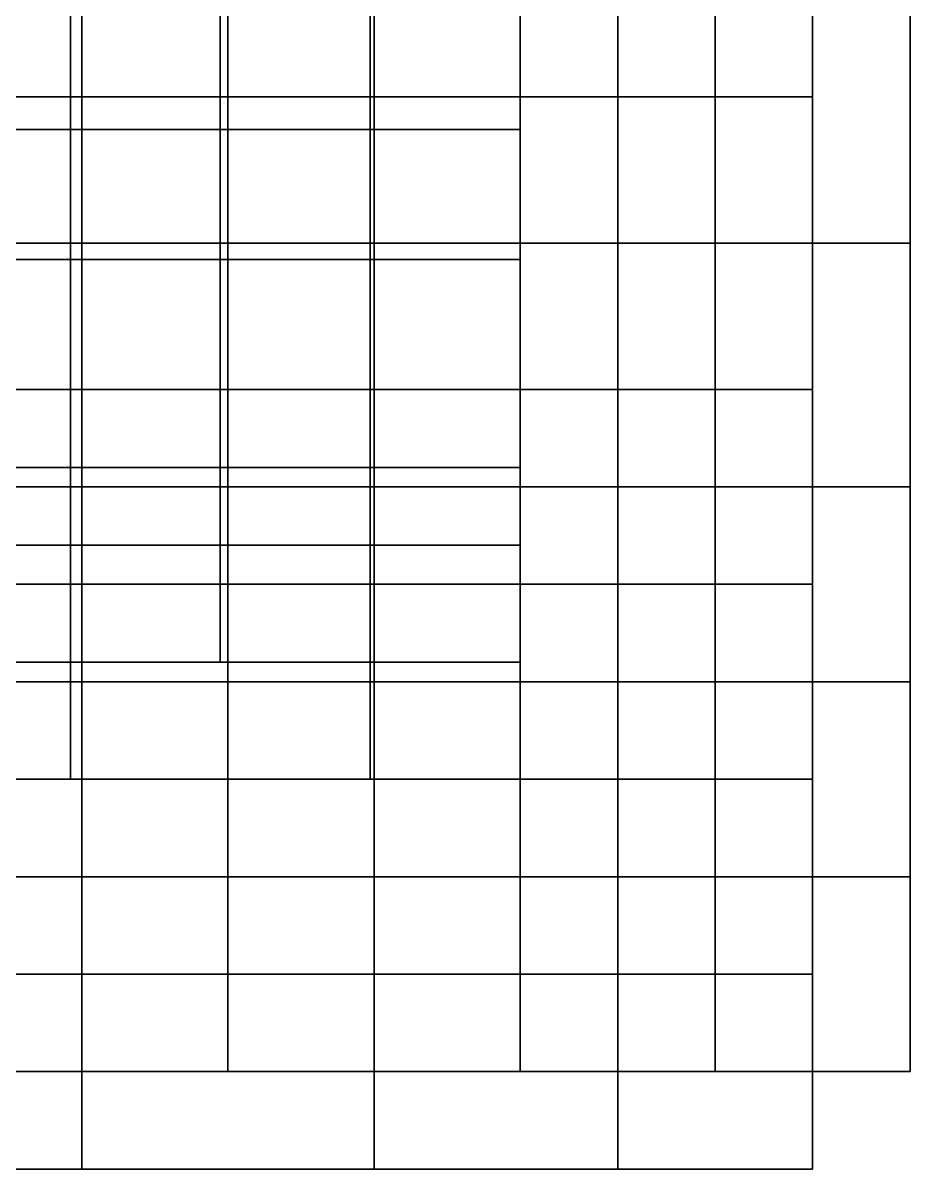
# Model space of a CAD drawing. Extents: x -2.5 to 67.5, y -27.5 to 12.5.
# Drawn here: x 61.81 to 67.5, y -5 to 2.35 of the extents above; entities that cross this region are included whole.
import ezdxf

# ---------------------------------------------------------------- set-up
doc = ezdxf.new("R2010")
doc.units = 0
for name, color, linetype in [('EC_M2', 16, 'CONTINUOUS'), ('M0', 13, 'CONTINUOUS'), ('M1', 11, 'CONTINUOUS')]:
    doc.layers.add(name, color=color, linetype=linetype)

msp = doc.modelspace()

# ---------------------------------------------------------------- linework, layer by layer
at = {"layer": 'EC_M2', "color": 182}
for p, q in [((65, 0.9375, 0.5), (65, 2.8125, 0.5)), ((65, 0.8335, 2.375), (65, 2.5, 2.375)), ((65, -0.625, 0.5), (65, 0.9375, 0.5)), ((65, -0.5, 2.375), (65, 0.8335, 2.375)), ((65, -1.75, 2.375), (65, -0.5, 2.375)), ((65, -1.875, 0.5), (65, -0.625, 0.5))]:
    msp.add_line(p, q, dxfattribs=at)
at = {"layer": 'M0', "color": 135}
for points in [[(60.313, 1.875), (60.313, 3.75), (62.188, 3.75), (62.188, 1.875)], [(60.313, 3.75, 1), (60.313, 1.875, 1), (62.188, 1.875, 1), (62.188, 3.75, 1)], [(62.188, 1.875), (62.188, 3.75), (62.188, 3.75, 1), (62.188, 1.875, 1)], [(62.188, 3.75), (62.188, 1.875), (62.188, 1.875, 1), (62.188, 3.75, 1)], [(62.188, 1.875), (62.188, 3.75), (64.063, 3.75), (64.063, 1.875)], [(62.188, 3.75, 1), (62.188, 1.875, 1), (64.063, 1.875, 1), (64.063, 3.75, 1)], [(64.063, 3.75), (64.063, 1.875), (64.063, 1.875, 1), (64.063, 3.75, 1)], [(64.063, 1.875), (64.063, 3.75), (65, 3.75), (65, 1.875)], [(64.063, 3.75, 1), (64.063, 1.875, 1), (65, 1.875, 1), (65, 3.75, 1)], [(64.063, 1.875), (64.063, 3.75), (64.063, 3.75, 1), (64.063, 1.875, 1)], [(65, 1.875), (65, 3.75), (65, 3.75, 1), (65, 1.875, 1)], [(65, 3.75), (65, 1.875), (65, 1.875, 1), (65, 3.75, 1)], [(65, 1.875), (65, 3.75), (65.625, 3.75), (65.625, 1.875)], [(65, 3.75, 1), (65, 1.875, 1), (65.625, 1.875, 1), (65.625, 3.75, 1)], [(65.625, 1.875), (65.625, 3.75), (65.625, 3.75, 1), (65.625, 1.875, 1)], [(65.625, 3.75), (65.625, 1.875), (65.625, 1.875, 1), (65.625, 3.75, 1)], [(65.625, 1.875), (65.625, 3.75), (66.875, 3.75), (66.875, 1.875)], [(65.625, 3.75, 1), (65.625, 1.875, 1), (66.875, 1.875, 1), (66.875, 3.75, 1)], [(66.875, 1.875), (66.875, 3.75), (66.875, 3.75, 1), (66.875, 1.875, 1)], [(63.125, 0.9375), (61.25, 0.9375), (61.25, 2.8125), (63.125, 2.8125)], [(61.25, 0.9375, 1), (63.125, 0.9375, 1), (63.125, 2.8125, 1), (61.25, 2.8125, 1)], [(63.125, 0.9375, 1), (63.125, 0.9375), (63.125, 2.8125), (63.125, 2.8125, 1)], [(63.125, 0.9375), (63.125, 0.9375, 1), (63.125, 2.8125, 1), (63.125, 2.8125)], [(65, 0.9375), (63.125, 0.9375), (63.125, 2.8125), (65, 2.8125)], [(63.125, 0.9375, 1), (65, 0.9375, 1), (65, 2.8125, 1), (63.125, 2.8125, 1)], [(65, 0.9375, 1), (65, 0.9375), (65, 2.8125), (65, 2.8125, 1)], [(65, 0.9375), (65, 0.9375, 1), (65, 2.8125, 1), (65, 2.8125)], [(66.25, 0.9375), (65, 0.9375), (65, 2.8125), (66.25, 2.8125)], [(65, 0.9375, 1), (66.25, 0.9375, 1), (66.25, 2.8125, 1), (65, 2.8125, 1)], [(66.25, 0.9375, 1), (66.25, 0.9375), (66.25, 2.8125), (66.25, 2.8125, 1)], [(66.25, 0.9375), (66.25, 0.9375, 1), (66.25, 2.8125, 1), (66.25, 2.8125)], [(67.5, 0.9375), (66.25, 0.9375), (66.25, 2.8125), (67.5, 2.8125)], [(66.25, 0.9375, 1), (67.5, 0.9375, 1), (67.5, 2.8125, 1), (66.25, 2.8125, 1)], [(67.5, 0.9375, 1), (67.5, 0.9375), (67.5, 2.8125), (67.5, 2.8125, 1)], [(60.313, 1.875), (60.313, 1.875, 1), (62.188, 1.875, 1), (62.188, 1.875)], [(60.313, 0), (60.313, 1.875), (62.188, 1.875), (62.188, 0)], [(60.313, 1.875, 1), (60.313, 0, 1), (62.188, 0, 1), (62.188, 1.875, 1)], [(60.313, 1.875, 1), (60.313, 1.875), (62.188, 1.875), (62.188, 1.875, 1)], [(62.188, 0), (62.188, 1.875), (62.188, 1.875, 1), (62.188, 0, 1)], [(62.188, 1.875), (62.188, 0), (62.188, 0, 1), (62.188, 1.875, 1)], [(62.188, 1.875), (62.188, 1.875, 1), (64.063, 1.875, 1), (64.063, 1.875)], [(62.188, 0), (62.188, 1.875), (64.063, 1.875), (64.063, 0)], [(62.188, 1.875, 1), (62.188, 0, 1), (64.063, 0, 1), (64.063, 1.875, 1)], [(62.188, 1.875, 1), (62.188, 1.875), (64.063, 1.875), (64.063, 1.875, 1)], [(64.063, 1.875), (64.063, 0), (64.063, 0, 1), (64.063, 1.875, 1)], [(64.063, 1.875), (64.063, 1.875, 1), (65, 1.875, 1), (65, 1.875)], [(64.063, 0), (64.063, 1.875), (65, 1.875), (65, 0)], [(64.063, 1.875, 1), (64.063, 0, 1), (65, 0, 1), (65, 1.875, 1)], [(64.063, 1.875, 1), (64.063, 1.875), (65, 1.875), (65, 1.875, 1)], [(64.063, 0), (64.063, 1.875), (64.063, 1.875, 1), (64.063, 0, 1)], [(65, 0), (65, 1.875), (65, 1.875, 1), (65, 0, 1)], [(65, 1.875), (65, 0), (65, 0, 1), (65, 1.875, 1)], [(65, 1.875), (65, 1.875, 1), (65.625, 1.875, 1), (65.625, 1.875)], [(65, 0), (65, 1.875), (65.625, 1.875), (65.625, 0)], [(65, 1.875, 1), (65, 0, 1), (65.625, 0, 1), (65.625, 1.875, 1)], [(65, 1.875, 1), (65, 1.875), (65.625, 1.875), (65.625, 1.875, 1)], [(65.625, 0), (65.625, 1.875), (65.625, 1.875, 1), (65.625, 0, 1)], [(65.625, 1.875), (65.625, 0), (65.625, 0, 1), (65.625, 1.875, 1)], [(65.625, 1.875), (65.625, 1.875, 1), (66.875, 1.875, 1), (66.875, 1.875)], [(65.625, 0), (65.625, 1.875), (66.875, 1.875), (66.875, 0)], [(65.625, 1.875, 1), (65.625, 0, 1), (66.875, 0, 1), (66.875, 1.875, 1)], [(65.625, 1.875, 1), (65.625, 1.875), (66.875, 1.875), (66.875, 1.875, 1)], [(66.875, 0), (66.875, 1.875), (66.875, 1.875, 1), (66.875, 0, 1)], [(63.125, 0.9375), (61.25, 0.9375), (61.25, 0.9375, 1), (63.125, 0.9375, 1)], [(63.125, -0.625), (61.25, -0.625), (61.25, 0.9375), (63.125, 0.9375)], [(61.25, -0.625, 1), (63.125, -0.625, 1), (63.125, 0.9375, 1), (61.25, 0.9375, 1)], [(61.25, 0.9375), (63.125, 0.9375), (63.125, 0.9375, 1), (61.25, 0.9375, 1)], [(63.125, -0.625, 1), (63.125, -0.625), (63.125, 0.9375), (63.125, 0.9375, 1)], [(65, 0.9375), (63.125, 0.9375), (63.125, 0.9375, 1), (65, 0.9375, 1)], [(63.125, -0.625), (63.125, -0.625, 1), (63.125, 0.9375, 1), (63.125, 0.9375)], [(65, -0.625), (63.125, -0.625), (63.125, 0.9375), (65, 0.9375)], [(63.125, -0.625, 1), (65, -0.625, 1), (65, 0.9375, 1), (63.125, 0.9375, 1)], [(63.125, 0.9375), (65, 0.9375), (65, 0.9375, 1), (63.125, 0.9375, 1)], [(65, -0.625, 1), (65, -0.625), (65, 0.9375), (65, 0.9375, 1)], [(66.25, 0.9375), (65, 0.9375), (65, 0.9375, 1), (66.25, 0.9375, 1)], [(65, -0.625), (65, -0.625, 1), (65, 0.9375, 1), (65, 0.9375)], [(66.25, -0.625), (65, -0.625), (65, 0.9375), (66.25, 0.9375)], [(65, -0.625, 1), (66.25, -0.625, 1), (66.25, 0.9375, 1), (65, 0.9375, 1)], [(65, 0.9375), (66.25, 0.9375), (66.25, 0.9375, 1), (65, 0.9375, 1)], [(66.25, -0.625, 1), (66.25, -0.625), (66.25, 0.9375), (66.25, 0.9375, 1)], [(67.5, 0.9375), (66.25, 0.9375), (66.25, 0.9375, 1), (67.5, 0.9375, 1)], [(66.25, -0.625), (66.25, -0.625, 1), (66.25, 0.9375, 1), (66.25, 0.9375)], [(67.5, -0.625), (66.25, -0.625), (66.25, 0.9375), (67.5, 0.9375)], [(66.25, -0.625, 1), (67.5, -0.625, 1), (67.5, 0.9375, 1), (66.25, 0.9375, 1)], [(66.25, 0.9375), (67.5, 0.9375), (67.5, 0.9375, 1), (66.25, 0.9375, 1)], [(67.5, -0.625, 1), (67.5, -0.625), (67.5, 0.9375), (67.5, 0.9375, 1)], [(60.313, 0), (60.313, 0, 1), (62.188, 0, 1), (62.188, 0)], [(60.313, -1.25), (60.313, 0), (62.188, 0), (62.188, -1.25)], [(60.313, 0, 1), (60.313, -1.25, 1), (62.188, -1.25, 1), (62.188, 0, 1)], [(60.313, 0, 1), (60.313, 0), (62.188, 0), (62.188, 0, 1)], [(62.188, -1.25), (62.188, 0), (62.188, 0, 1), (62.188, -1.25, 1)], [(62.188, 0), (62.188, -1.25), (62.188, -1.25, 1), (62.188, 0, 1)], [(62.188, 0), (62.188, 0, 1), (64.063, 0, 1), (64.063, 0)], [(62.188, -1.25), (62.188, 0), (64.063, 0), (64.063, -1.25)], [(62.188, 0, 1), (62.188, -1.25, 1), (64.063, -1.25, 1), (64.063, 0, 1)], [(62.188, 0, 1), (62.188, 0), (64.063, 0), (64.063, 0, 1)], [(64.063, 0), (64.063, -1.25), (64.063, -1.25, 1), (64.063, 0, 1)], [(64.063, 0), (64.063, 0, 1), (65, 0, 1), (65, 0)], [(64.063, -1.25), (64.063, 0), (65, 0), (65, -1.25)], [(64.063, 0, 1), (64.063, -1.25, 1), (65, -1.25, 1), (65, 0, 1)], [(64.063, 0, 1), (64.063, 0), (65, 0), (65, 0, 1)], [(64.063, -1.25), (64.063, 0), (64.063, 0, 1), (64.063, -1.25, 1)], [(65, -1.25), (65, 0), (65, 0, 1), (65, -1.25, 1)], [(65, 0), (65, -1.25), (65, -1.25, 1), (65, 0, 1)], [(65, 0), (65, 0, 1), (65.625, 0, 1), (65.625, 0)], [(65, -1.25), (65, 0), (65.625, 0), (65.625, -1.25)], [(65, 0, 1), (65, -1.25, 1), (65.625, -1.25, 1), (65.625, 0, 1)], [(65, 0, 1), (65, 0), (65.625, 0), (65.625, 0, 1)], [(65.625, -1.25), (65.625, 0), (65.625, 0, 1), (65.625, -1.25, 1)], [(65.625, 0), (65.625, -1.25), (65.625, -1.25, 1), (65.625, 0, 1)], [(65.625, 0), (65.625, 0, 1), (66.875, 0, 1), (66.875, 0)], [(65.625, -1.25), (65.625, 0), (66.875, 0), (66.875, -1.25)], [(65.625, 0, 1), (65.625, -1.25, 1), (66.875, -1.25, 1), (66.875, 0, 1)], [(65.625, 0, 1), (65.625, 0), (66.875, 0), (66.875, 0, 1)], [(66.875, -1.25), (66.875, 0), (66.875, 0, 1), (66.875, -1.25, 1)], [(63.125, -0.625), (61.25, -0.625), (61.25, -0.625, 1), (63.125, -0.625, 1)], [(63.125, -1.875), (61.25, -1.875), (61.25, -0.625), (63.125, -0.625)], [(61.25, -1.875, 1), (63.125, -1.875, 1), (63.125, -0.625, 1), (61.25, -0.625, 1)], [(61.25, -0.625), (63.125, -0.625), (63.125, -0.625, 1), (61.25, -0.625, 1)], [(63.125, -1.875, 1), (63.125, -1.875), (63.125, -0.625), (63.125, -0.625, 1)], [(65, -0.625), (63.125, -0.625), (63.125, -0.625, 1), (65, -0.625, 1)], [(63.125, -1.875), (63.125, -1.875, 1), (63.125, -0.625, 1), (63.125, -0.625)], [(65, -1.875), (63.125, -1.875), (63.125, -0.625), (65, -0.625)], [(63.125, -1.875, 1), (65, -1.875, 1), (65, -0.625, 1), (63.125, -0.625, 1)], [(63.125, -0.625), (65, -0.625), (65, -0.625, 1), (63.125, -0.625, 1)], [(65, -1.875, 1), (65, -1.875), (65, -0.625), (65, -0.625, 1)], [(66.25, -0.625), (65, -0.625), (65, -0.625, 1), (66.25, -0.625, 1)], [(65, -1.875), (65, -1.875, 1), (65, -0.625, 1), (65, -0.625)], [(66.25, -1.875), (65, -1.875), (65, -0.625), (66.25, -0.625)], [(65, -1.875, 1), (66.25, -1.875, 1), (66.25, -0.625, 1), (65, -0.625, 1)], [(65, -0.625), (66.25, -0.625), (66.25, -0.625, 1), (65, -0.625, 1)], [(66.25, -1.875, 1), (66.25, -1.875), (66.25, -0.625), (66.25, -0.625, 1)], [(67.5, -0.625), (66.25, -0.625), (66.25, -0.625, 1), (67.5, -0.625, 1)], [(66.25, -1.875), (66.25, -1.875, 1), (66.25, -0.625, 1), (66.25, -0.625)], [(67.5, -1.875), (66.25, -1.875), (66.25, -0.625), (67.5, -0.625)], [(66.25, -1.875, 1), (67.5, -1.875, 1), (67.5, -0.625, 1), (66.25, -0.625, 1)], [(66.25, -0.625), (67.5, -0.625), (67.5, -0.625, 1), (66.25, -0.625, 1)], [(67.5, -1.875, 1), (67.5, -1.875), (67.5, -0.625), (67.5, -0.625, 1)], [(60.313, -1.25), (60.313, -1.25, 1), (62.188, -1.25, 1), (62.188, -1.25)], [(60.313, -2.5), (60.313, -1.25), (62.188, -1.25), (62.188, -2.5)], [(60.313, -1.25, 1), (60.313, -2.5, 1), (62.188, -2.5, 1), (62.188, -1.25, 1)], [(60.313, -1.25, 1), (60.313, -1.25), (62.188, -1.25), (62.188, -1.25, 1)], [(62.188, -2.5), (62.188, -1.25), (62.188, -1.25, 1), (62.188, -2.5, 1)], [(62.188, -1.25), (62.188, -2.5), (62.188, -2.5, 1), (62.188, -1.25, 1)], [(62.188, -1.25), (62.188, -1.25, 1), (64.063, -1.25, 1), (64.063, -1.25)], [(62.188, -2.5), (62.188, -1.25), (64.063, -1.25), (64.063, -2.5)], [(62.188, -1.25, 1), (62.188, -2.5, 1), (64.063, -2.5, 1), (64.063, -1.25, 1)], [(62.188, -1.25, 1), (62.188, -1.25), (64.063, -1.25), (64.063, -1.25, 1)], [(64.063, -1.25), (64.063, -2.5), (64.063, -2.5, 1), (64.063, -1.25, 1)], [(64.063, -1.25), (64.063, -1.25, 1), (65, -1.25, 1), (65, -1.25)], [(64.063, -2.5), (64.063, -1.25), (65, -1.25), (65, -2.5)], [(64.063, -1.25, 1), (64.063, -2.5, 1), (65, -2.5, 1), (65, -1.25, 1)], [(64.063, -1.25, 1), (64.063, -1.25), (65, -1.25), (65, -1.25, 1)], [(64.063, -2.5), (64.063, -1.25), (64.063, -1.25, 1), (64.063, -2.5, 1)], [(65, -2.5), (65, -1.25), (65, -1.25, 1), (65, -2.5, 1)], [(65, -1.25), (65, -2.5), (65, -2.5, 1), (65, -1.25, 1)], [(65, -1.25), (65, -1.25, 1), (65.625, -1.25, 1), (65.625, -1.25)], [(65, -2.5), (65, -1.25), (65.625, -1.25), (65.625, -2.5)], [(65, -1.25, 1), (65, -2.5, 1), (65.625, -2.5, 1), (65.625, -1.25, 1)], [(65, -1.25, 1), (65, -1.25), (65.625, -1.25), (65.625, -1.25, 1)], [(65.625, -2.5), (65.625, -1.25), (65.625, -1.25, 1), (65.625, -2.5, 1)], [(65.625, -1.25), (65.625, -2.5), (65.625, -2.5, 1), (65.625, -1.25, 1)], [(65.625, -1.25), (65.625, -1.25, 1), (66.875, -1.25, 1), (66.875, -1.25)], [(65.625, -2.5), (65.625, -1.25), (66.875, -1.25), (66.875, -2.5)], [(65.625, -1.25, 1), (65.625, -2.5, 1), (66.875, -2.5, 1), (66.875, -1.25, 1)], [(65.625, -1.25, 1), (65.625, -1.25), (66.875, -1.25), (66.875, -1.25, 1)], [(66.875, -2.5), (66.875, -1.25), (66.875, -1.25, 1), (66.875, -2.5, 1)], [(63.125, -1.875), (61.25, -1.875), (61.25, -1.875, 1), (63.125, -1.875, 1)], [(63.125, -3.125), (61.25, -3.125), (61.25, -1.875), (63.125, -1.875)], [(61.25, -3.125, 1), (63.125, -3.125, 1), (63.125, -1.875, 1), (61.25, -1.875, 1)], [(61.25, -1.875), (63.125, -1.875), (63.125, -1.875, 1), (61.25, -1.875, 1)], [(63.125, -3.125, 1), (63.125, -3.125), (63.125, -1.875), (63.125, -1.875, 1)], [(65, -1.875), (63.125, -1.875), (63.125, -1.875, 1), (65, -1.875, 1)], [(63.125, -3.125), (63.125, -3.125, 1), (63.125, -1.875, 1), (63.125, -1.875)], [(65, -3.125), (63.125, -3.125), (63.125, -1.875), (65, -1.875)], [(63.125, -3.125, 1), (65, -3.125, 1), (65, -1.875, 1), (63.125, -1.875, 1)], [(63.125, -1.875), (65, -1.875), (65, -1.875, 1), (63.125, -1.875, 1)], [(65, -3.125, 1), (65, -3.125), (65, -1.875), (65, -1.875, 1)], [(66.25, -1.875), (65, -1.875), (65, -1.875, 1), (66.25, -1.875, 1)], [(65, -3.125), (65, -3.125, 1), (65, -1.875, 1), (65, -1.875)], [(66.25, -3.125), (65, -3.125), (65, -1.875), (66.25, -1.875)], [(65, -3.125, 1), (66.25, -3.125, 1), (66.25, -1.875, 1), (65, -1.875, 1)], [(65, -1.875), (66.25, -1.875), (66.25, -1.875, 1), (65, -1.875, 1)], [(66.25, -3.125, 1), (66.25, -3.125), (66.25, -1.875), (66.25, -1.875, 1)], [(67.5, -1.875), (66.25, -1.875), (66.25, -1.875, 1), (67.5, -1.875, 1)], [(66.25, -3.125), (66.25, -3.125, 1), (66.25, -1.875, 1), (66.25, -1.875)], [(67.5, -3.125), (66.25, -3.125), (66.25, -1.875), (67.5, -1.875)], [(66.25, -3.125, 1), (67.5, -3.125, 1), (67.5, -1.875, 1), (66.25, -1.875, 1)], [(66.25, -1.875), (67.5, -1.875), (67.5, -1.875, 1), (66.25, -1.875, 1)], [(67.5, -3.125, 1), (67.5, -3.125), (67.5, -1.875), (67.5, -1.875, 1)], [(60.313, -2.5), (60.313, -2.5, 1), (62.188, -2.5, 1), (62.188, -2.5)], [(60.313, -3.75), (60.313, -2.5), (62.188, -2.5), (62.188, -3.75)], [(60.313, -2.5, 1), (60.313, -3.75, 1), (62.188, -3.75, 1), (62.188, -2.5, 1)], [(60.313, -2.5, 1), (60.313, -2.5), (62.188, -2.5), (62.188, -2.5, 1)], [(62.188, -3.75), (62.188, -2.5), (62.188, -2.5, 1), (62.188, -3.75, 1)], [(62.188, -2.5), (62.188, -3.75), (62.188, -3.75, 1), (62.188, -2.5, 1)], [(62.188, -2.5), (62.188, -2.5, 1), (64.063, -2.5, 1), (64.063, -2.5)], [(62.188, -3.75), (62.188, -2.5), (64.063, -2.5), (64.063, -3.75)], [(62.188, -2.5, 1), (62.188, -3.75, 1), (64.063, -3.75, 1), (64.063, -2.5, 1)], [(62.188, -2.5, 1), (62.188, -2.5), (64.063, -2.5), (64.063, -2.5, 1)], [(64.063, -2.5, 1), (64.063, -2.5), (65, -2.5), (65, -2.5, 1)], [(64.063, -3.75), (64.063, -2.5), (64.063, -2.5, 1), (64.063, -3.75, 1)], [(64.063, -2.5), (64.063, -3.75), (64.063, -3.75, 1), (64.063, -2.5, 1)], [(64.063, -2.5), (64.063, -2.5, 1), (65.625, -2.5, 1), (65.625, -2.5)], [(64.063, -3.75), (64.063, -2.5), (65.625, -2.5), (65.625, -3.75)], [(64.063, -2.5, 1), (64.063, -3.75, 1), (65.625, -3.75, 1), (65.625, -2.5, 1)], [(65, -2.5, 1), (65, -2.5), (65.625, -2.5), (65.625, -2.5, 1)], [(65.625, -3.75), (65.625, -2.5), (65.625, -2.5, 1), (65.625, -3.75, 1)], [(65.625, -2.5), (65.625, -3.75), (65.625, -3.75, 1), (65.625, -2.5, 1)], [(65.625, -2.5), (65.625, -2.5, 1), (66.875, -2.5, 1), (66.875, -2.5)], [(65.625, -3.75), (65.625, -2.5), (66.875, -2.5), (66.875, -3.75)], [(65.625, -2.5, 1), (65.625, -3.75, 1), (66.875, -3.75, 1), (66.875, -2.5, 1)], [(65.625, -2.5, 1), (65.625, -2.5), (66.875, -2.5), (66.875, -2.5, 1)], [(66.875, -3.75), (66.875, -2.5), (66.875, -2.5, 1), (66.875, -3.75, 1)], [(63.125, -3.125), (61.25, -3.125), (61.25, -3.125, 1), (63.125, -3.125, 1)], [(63.125, -4.375), (61.25, -4.375), (61.25, -3.125), (63.125, -3.125)], [(61.25, -4.375, 1), (63.125, -4.375, 1), (63.125, -3.125, 1), (61.25, -3.125, 1)], [(61.25, -3.125), (63.125, -3.125), (63.125, -3.125, 1), (61.25, -3.125, 1)], [(63.125, -4.375, 1), (63.125, -4.375), (63.125, -3.125), (63.125, -3.125, 1)], [(65, -3.125), (63.125, -3.125), (63.125, -3.125, 1), (65, -3.125, 1)], [(63.125, -4.375), (63.125, -4.375, 1), (63.125, -3.125, 1), (63.125, -3.125)], [(65, -4.375), (63.125, -4.375), (63.125, -3.125), (65, -3.125)], [(63.125, -4.375, 1), (65, -4.375, 1), (65, -3.125, 1), (63.125, -3.125, 1)], [(63.125, -3.125), (65, -3.125), (65, -3.125, 1), (63.125, -3.125, 1)], [(65, -4.375, 1), (65, -4.375), (65, -3.125), (65, -3.125, 1)], [(66.25, -3.125), (65, -3.125), (65, -3.125, 1), (66.25, -3.125, 1)], [(65, -4.375), (65, -4.375, 1), (65, -3.125, 1), (65, -3.125)], [(66.25, -4.375), (65, -4.375), (65, -3.125), (66.25, -3.125)], [(65, -4.375, 1), (66.25, -4.375, 1), (66.25, -3.125, 1), (65, -3.125, 1)], [(65, -3.125), (66.25, -3.125), (66.25, -3.125, 1), (65, -3.125, 1)], [(66.25, -4.375, 1), (66.25, -4.375), (66.25, -3.125), (66.25, -3.125, 1)], [(67.5, -3.125), (66.25, -3.125), (66.25, -3.125, 1), (67.5, -3.125, 1)], [(66.25, -4.375), (66.25, -4.375, 1), (66.25, -3.125, 1), (66.25, -3.125)], [(67.5, -4.375), (66.25, -4.375), (66.25, -3.125), (67.5, -3.125)], [(66.25, -4.375, 1), (67.5, -4.375, 1), (67.5, -3.125, 1), (66.25, -3.125, 1)], [(66.25, -3.125), (67.5, -3.125), (67.5, -3.125, 1), (66.25, -3.125, 1)], [(67.5, -4.375, 1), (67.5, -4.375), (67.5, -3.125), (67.5, -3.125, 1)], [(60.313, -3.75), (60.313, -3.75, 1), (62.188, -3.75, 1), (62.188, -3.75)], [(60.313, -5), (60.313, -3.75), (62.188, -3.75), (62.188, -5)], [(60.313, -3.75, 1), (60.313, -5, 1), (62.188, -5, 1), (62.188, -3.75, 1)], [(60.313, -3.75, 1), (60.313, -3.75), (62.188, -3.75), (62.188, -3.75, 1)], [(62.188, -5), (62.188, -3.75), (62.188, -3.75, 1), (62.188, -5, 1)], [(62.188, -3.75), (62.188, -5), (62.188, -5, 1), (62.188, -3.75, 1)], [(62.188, -3.75), (62.188, -3.75, 1), (64.063, -3.75, 1), (64.063, -3.75)], [(62.188, -5), (62.188, -3.75), (64.063, -3.75), (64.063, -5)], [(62.188, -3.75, 1), (62.188, -5, 1), (64.063, -5, 1), (64.063, -3.75, 1)], [(62.188, -3.75, 1), (62.188, -3.75), (64.063, -3.75), (64.063, -3.75, 1)], [(64.063, -5), (64.063, -3.75), (64.063, -3.75, 1), (64.063, -5, 1)], [(64.063, -3.75), (64.063, -5), (64.063, -5, 1), (64.063, -3.75, 1)], [(64.063, -3.75), (64.063, -3.75, 1), (65.625, -3.75, 1), (65.625, -3.75)], [(64.063, -5), (64.063, -3.75), (65.625, -3.75), (65.625, -5)], [(64.063, -3.75, 1), (64.063, -5, 1), (65.625, -5, 1), (65.625, -3.75, 1)], [(64.063, -3.75, 1), (64.063, -3.75), (65.625, -3.75), (65.625, -3.75, 1)], [(65.625, -5), (65.625, -3.75), (65.625, -3.75, 1), (65.625, -5, 1)], [(65.625, -3.75), (65.625, -5), (65.625, -5, 1), (65.625, -3.75, 1)], [(65.625, -3.75), (65.625, -3.75, 1), (66.875, -3.75, 1), (66.875, -3.75)], [(65.625, -5), (65.625, -3.75), (66.875, -3.75), (66.875, -5)], [(65.625, -3.75, 1), (65.625, -5, 1), (66.875, -5, 1), (66.875, -3.75, 1)], [(65.625, -3.75, 1), (65.625, -3.75), (66.875, -3.75), (66.875, -3.75, 1)], [(66.875, -5), (66.875, -3.75), (66.875, -3.75, 1), (66.875, -5, 1)], [(61.25, -4.375), (63.125, -4.375), (63.125, -4.375, 1), (61.25, -4.375, 1)], [(63.125, -4.375), (65, -4.375), (65, -4.375, 1), (63.125, -4.375, 1)], [(65, -4.375), (66.25, -4.375), (66.25, -4.375, 1), (65, -4.375, 1)], [(66.25, -4.375), (67.5, -4.375), (67.5, -4.375, 1), (66.25, -4.375, 1)], [(60.313, -5, 1), (60.313, -5), (62.188, -5), (62.188, -5, 1)], [(62.188, -5, 1), (62.188, -5), (64.063, -5), (64.063, -5, 1)], [(64.063, -5, 1), (64.063, -5), (65.625, -5), (65.625, -5, 1)], [(65.625, -5, 1), (65.625, -5), (66.875, -5), (66.875, -5, 1)]]:
    msp.add_3dface(points, dxfattribs=at)
at = {"layer": 'M1', "color": 10}
for points in [[(60.193, 1.667, 1.75), (60.193, 3.333, 1.75), (62.116, 3.333, 1.75), (62.116, 1.667, 1.75)], [(60.193, 3.333, 3), (60.193, 1.667, 3), (62.116, 1.667, 3), (62.116, 3.333, 3)], [(62.116, 1.667, 1.75), (62.116, 3.333, 1.75), (62.116, 3.333, 3), (62.116, 1.667, 3)], [(62.116, 3.333, 1.75), (62.116, 1.667, 1.75), (62.116, 1.667, 3), (62.116, 3.333, 3)], [(62.116, 1.667, 1.75), (62.116, 3.333, 1.75), (64.038, 3.333, 1.75), (64.038, 1.667, 1.75)], [(62.116, 3.333, 3), (62.116, 1.667, 3), (64.038, 1.667, 3), (64.038, 3.333, 3)], [(64.038, 3.333, 1.75), (64.038, 1.667, 1.75), (64.038, 1.667, 3), (64.038, 3.333, 3)], [(64.038, 1.667, 1.75), (64.038, 3.333, 1.75), (65, 3.333, 1.75), (65, 1.667, 1.75)], [(64.038, 3.333, 3), (64.038, 1.667, 3), (65, 1.667, 3), (65, 3.333, 3)], [(64.038, 1.667, 1.75), (64.038, 3.333, 1.75), (64.038, 3.333, 3), (64.038, 1.667, 3)], [(65, 1.667, 1.75), (65, 3.333, 1.75), (65, 3.333, 3), (65, 1.667, 3)], [(63.077, 0.8335, 1.75), (61.154, 0.8335, 1.75), (61.154, 2.5, 1.75), (63.077, 2.5, 1.75)], [(61.154, 0.8335, 3), (63.077, 0.8335, 3), (63.077, 2.5, 3), (61.154, 2.5, 3)], [(63.077, 0.8335, 3), (63.077, 0.8335, 1.75), (63.077, 2.5, 1.75), (63.077, 2.5, 3)], [(63.077, 0.8335, 1.75), (63.077, 0.8335, 3), (63.077, 2.5, 3), (63.077, 2.5, 1.75)], [(65, 0.8335, 1.75), (63.077, 0.8335, 1.75), (63.077, 2.5, 1.75), (65, 2.5, 1.75)], [(63.077, 0.8335, 3), (65, 0.8335, 3), (65, 2.5, 3), (63.077, 2.5, 3)], [(65, 0.8335, 3), (65, 0.8335, 1.75), (65, 2.5, 1.75), (65, 2.5, 3)], [(60.193, 1.667, 1.75), (60.193, 1.667, 3), (62.116, 1.667, 3), (62.116, 1.667, 1.75)], [(60.193, 0, 1.75), (60.193, 1.667, 1.75), (62.116, 1.667, 1.75), (62.116, 0, 1.75)], [(60.193, 1.667, 3), (60.193, 0, 3), (62.116, 0, 3), (62.116, 1.667, 3)], [(60.193, 1.667, 3), (60.193, 1.667, 1.75), (62.116, 1.667, 1.75), (62.116, 1.667, 3)], [(62.116, 0, 1.75), (62.116, 1.667, 1.75), (62.116, 1.667, 3), (62.116, 0, 3)], [(62.116, 1.667, 1.75), (62.116, 0, 1.75), (62.116, 0, 3), (62.116, 1.667, 3)], [(62.116, 1.667, 1.75), (62.116, 1.667, 3), (64.038, 1.667, 3), (64.038, 1.667, 1.75)], [(62.116, 0, 1.75), (62.116, 1.667, 1.75), (64.038, 1.667, 1.75), (64.038, 0, 1.75)], [(62.116, 1.667, 3), (62.116, 0, 3), (64.038, 0, 3), (64.038, 1.667, 3)], [(62.116, 1.667, 3), (62.116, 1.667, 1.75), (64.038, 1.667, 1.75), (64.038, 1.667, 3)], [(64.038, 1.667, 1.75), (64.038, 0, 1.75), (64.038, 0, 3), (64.038, 1.667, 3)], [(64.038, 1.667, 1.75), (64.038, 1.667, 3), (65, 1.667, 3), (65, 1.667, 1.75)], [(64.038, 0, 1.75), (64.038, 1.667, 1.75), (65, 1.667, 1.75), (65, 0, 1.75)], [(64.038, 1.667, 3), (64.038, 0, 3), (65, 0, 3), (65, 1.667, 3)], [(64.038, 1.667, 3), (64.038, 1.667, 1.75), (65, 1.667, 1.75), (65, 1.667, 3)], [(64.038, 0, 1.75), (64.038, 1.667, 1.75), (64.038, 1.667, 3), (64.038, 0, 3)], [(65, 0, 1.75), (65, 1.667, 1.75), (65, 1.667, 3), (65, 0, 3)], [(63.077, 0.8335, 1.75), (61.154, 0.8335, 1.75), (61.154, 0.8335, 3), (63.077, 0.8335, 3)], [(63.077, -0.5, 1.75), (61.154, -0.5, 1.75), (61.154, 0.8335, 1.75), (63.077, 0.8335, 1.75)], [(61.154, -0.5, 3), (63.077, -0.5, 3), (63.077, 0.8335, 3), (61.154, 0.8335, 3)], [(61.154, 0.8335, 1.75), (63.077, 0.8335, 1.75), (63.077, 0.8335, 3), (61.154, 0.8335, 3)], [(63.077, -0.5, 3), (63.077, -0.5, 1.75), (63.077, 0.8335, 1.75), (63.077, 0.8335, 3)], [(65, 0.8335, 1.75), (63.077, 0.8335, 1.75), (63.077, 0.8335, 3), (65, 0.8335, 3)], [(63.077, -0.5, 1.75), (63.077, -0.5, 3), (63.077, 0.8335, 3), (63.077, 0.8335, 1.75)], [(65, -0.5, 1.75), (63.077, -0.5, 1.75), (63.077, 0.8335, 1.75), (65, 0.8335, 1.75)], [(63.077, -0.5, 3), (65, -0.5, 3), (65, 0.8335, 3), (63.077, 0.8335, 3)], [(63.077, 0.8335, 1.75), (65, 0.8335, 1.75), (65, 0.8335, 3), (63.077, 0.8335, 3)], [(65, -0.5, 3), (65, -0.5, 1.75), (65, 0.8335, 1.75), (65, 0.8335, 3)], [(60.193, 0, 1.75), (60.193, 0, 3), (62.116, 0, 3), (62.116, 0, 1.75)], [(60.193, -1, 1.75), (60.193, 0, 1.75), (62.116, 0, 1.75), (62.116, -1, 1.75)], [(60.193, 0, 3), (60.193, -1, 3), (62.116, -1, 3), (62.116, 0, 3)], [(60.193, 0, 3), (60.193, 0, 1.75), (62.116, 0, 1.75), (62.116, 0, 3)], [(62.116, -1, 1.75), (62.116, 0, 1.75), (62.116, 0, 3), (62.116, -1, 3)], [(62.116, 0, 1.75), (62.116, -1, 1.75), (62.116, -1, 3), (62.116, 0, 3)], [(62.116, 0, 1.75), (62.116, 0, 3), (64.038, 0, 3), (64.038, 0, 1.75)], [(62.116, -1, 1.75), (62.116, 0, 1.75), (64.038, 0, 1.75), (64.038, -1, 1.75)], [(62.116, 0, 3), (62.116, -1, 3), (64.038, -1, 3), (64.038, 0, 3)], [(62.116, 0, 3), (62.116, 0, 1.75), (64.038, 0, 1.75), (64.038, 0, 3)], [(64.038, 0, 1.75), (64.038, -1, 1.75), (64.038, -1, 3), (64.038, 0, 3)], [(64.038, 0, 1.75), (64.038, 0, 3), (65, 0, 3), (65, 0, 1.75)], [(64.038, -1, 1.75), (64.038, 0, 1.75), (65, 0, 1.75), (65, -1, 1.75)], [(64.038, 0, 3), (64.038, -1, 3), (65, -1, 3), (65, 0, 3)], [(64.038, 0, 3), (64.038, 0, 1.75), (65, 0, 1.75), (65, 0, 3)], [(64.038, -1, 1.75), (64.038, 0, 1.75), (64.038, 0, 3), (64.038, -1, 3)], [(65, -1, 1.75), (65, 0, 1.75), (65, 0, 3), (65, -1, 3)], [(63.077, -0.5, 1.75), (61.154, -0.5, 1.75), (61.154, -0.5, 3), (63.077, -0.5, 3)], [(63.077, -1.75, 1.75), (61.154, -1.75, 1.75), (61.154, -0.5, 1.75), (63.077, -0.5, 1.75)], [(61.154, -1.75, 3), (63.077, -1.75, 3), (63.077, -0.5, 3), (61.154, -0.5, 3)], [(61.154, -0.5, 1.75), (63.077, -0.5, 1.75), (63.077, -0.5, 3), (61.154, -0.5, 3)], [(63.077, -1.75, 3), (63.077, -1.75, 1.75), (63.077, -0.5, 1.75), (63.077, -0.5, 3)], [(65, -0.5, 1.75), (63.077, -0.5, 1.75), (63.077, -0.5, 3), (65, -0.5, 3)], [(63.077, -1.75, 1.75), (63.077, -1.75, 3), (63.077, -0.5, 3), (63.077, -0.5, 1.75)], [(65, -1.75, 1.75), (63.077, -1.75, 1.75), (63.077, -0.5, 1.75), (65, -0.5, 1.75)], [(63.077, -1.75, 3), (65, -1.75, 3), (65, -0.5, 3), (63.077, -0.5, 3)], [(63.077, -0.5, 1.75), (65, -0.5, 1.75), (65, -0.5, 3), (63.077, -0.5, 3)], [(65, -1.75, 3), (65, -1.75, 1.75), (65, -0.5, 1.75), (65, -0.5, 3)], [(60.193, -1, 1.75), (60.193, -1, 3), (62.116, -1, 3), (62.116, -1, 1.75)], [(60.193, -2.5, 1.75), (60.193, -1, 1.75), (62.116, -1, 1.75), (62.116, -2.5, 1.75)], [(60.193, -1, 3), (60.193, -2.5, 3), (62.116, -2.5, 3), (62.116, -1, 3)], [(60.193, -1, 3), (60.193, -1, 1.75), (62.116, -1, 1.75), (62.116, -1, 3)], [(62.116, -2.5, 1.75), (62.116, -1, 1.75), (62.116, -1, 3), (62.116, -2.5, 3)], [(62.116, -1, 1.75), (62.116, -2.5, 1.75), (62.116, -2.5, 3), (62.116, -1, 3)], [(62.116, -1, 1.75), (62.116, -1, 3), (64.038, -1, 3), (64.038, -1, 1.75)], [(62.116, -2.5, 1.75), (62.116, -1, 1.75), (64.038, -1, 1.75), (64.038, -2.5, 1.75)], [(62.116, -1, 3), (62.116, -2.5, 3), (64.038, -2.5, 3), (64.038, -1, 3)], [(62.116, -1, 3), (62.116, -1, 1.75), (64.038, -1, 1.75), (64.038, -1, 3)], [(64.038, -1, 1.75), (64.038, -2.5, 1.75), (64.038, -2.5, 3), (64.038, -1, 3)], [(64.038, -1, 1.75), (64.038, -1, 3), (65, -1, 3), (65, -1, 1.75)], [(64.038, -2.5, 1.75), (64.038, -1, 1.75), (65, -1, 1.75), (65, -2.5, 1.75)], [(64.038, -1, 3), (64.038, -2.5, 3), (65, -2.5, 3), (65, -1, 3)], [(64.038, -1, 3), (64.038, -1, 1.75), (65, -1, 1.75), (65, -1, 3)], [(64.038, -2.5, 1.75), (64.038, -1, 1.75), (64.038, -1, 3), (64.038, -2.5, 3)], [(65, -2.5, 1.75), (65, -1, 1.75), (65, -1, 3), (65, -2.5, 3)], [(61.154, -1.75, 1.75), (63.077, -1.75, 1.75), (63.077, -1.75, 3), (61.154, -1.75, 3)], [(63.077, -1.75, 1.75), (65, -1.75, 1.75), (65, -1.75, 3), (63.077, -1.75, 3)], [(60.193, -2.5, 3), (60.193, -2.5, 1.75), (62.116, -2.5, 1.75), (62.116, -2.5, 3)], [(62.116, -2.5, 3), (62.116, -2.5, 1.75), (64.038, -2.5, 1.75), (64.038, -2.5, 3)], [(64.038, -2.5, 3), (64.038, -2.5, 1.75), (65, -2.5, 1.75), (65, -2.5, 3)]]:
    msp.add_3dface(points, dxfattribs=at)

doc.saveas('drawing.dxf')
